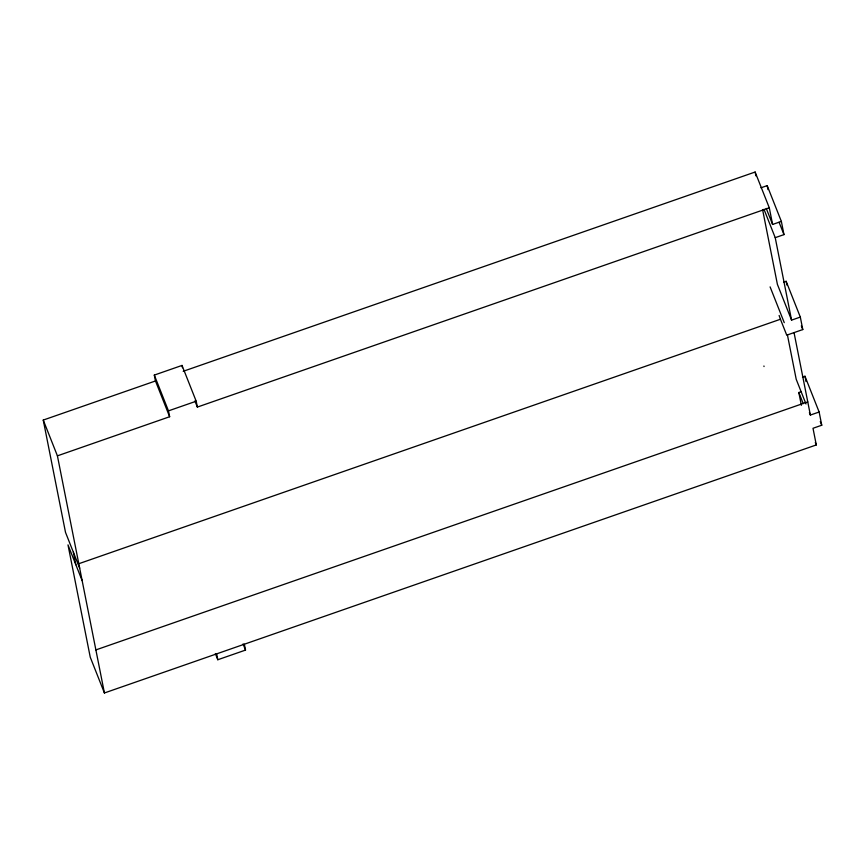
<?xml version="1.0" encoding="UTF-8"?>
<svg xmlns="http://www.w3.org/2000/svg" width="865" height="865" viewBox="0 0 865 865"><rect width="100%" height="100%" fill="white"/><g stroke="black" fill="none" stroke-linecap="round" stroke-linejoin="round"><path stroke-width="1.3" d="M802.461 377.108L804.969 376.243L819.133 412.01L821.75 425.234L813.003 428.283L816.301 444.934L104.416 692.973L57.414 455.844L169.637 416.735L155.473 380.968L154.305 375.086L182.028 365.43L196.193 401.209L197.361 407.08L769.299 207.805L755.134 172.027L183.196 371.301M79.677 568.164L65.513 532.386L43.25 420.066L155.473 380.968M760.941 187.802L767.19 185.629L781.355 221.408L783.971 234.62L775.224 237.67L791.562 320.126L800.32 317.077L786.144 281.298L783.647 282.174M169.637 416.735L168.47 410.864L196.193 401.209M766.249 208.411L772.596 224.457L781.355 221.408M78.401 563.861L780.446 319.25L786.739 335.155L802.785 329.565L800.32 317.077M801.368 405.317L798.827 392.505L801.336 391.64M95.874 649.918L807.769 401.879M809.402 412.594L810.375 415.059L819.133 412.01M215.363 653.583L217.796 659.746L245.519 650.091L244.352 644.22M779.084 222.283L783.971 234.62M763.99 209.298L775.224 237.67M801.325 325.867L802.785 329.565M791.562 320.126L777.397 284.347L762.627 209.806M770.099 286.888L784.263 322.667M820.279 421.536L821.75 425.234M805.985 403.966L796.211 379.292L787.377 334.69M798.827 392.505L803.228 403.609M815.317 442.469L816.301 444.934M194.917 400.917L197.361 407.08M154.305 375.086L168.47 410.864M243.076 643.917L245.519 650.091M43.25 420.066L57.414 455.844M82.153 580.653L67.989 544.874L90.252 657.195L104.416 692.973M779.116 315.476L780.446 319.25M767.19 185.629L767.979 189.597M786.144 281.298L786.89 285.05M804.969 376.243L806.018 381.53M769.299 207.805L772.596 224.457M794.038 332.614L810.375 415.059M755.134 172.027L755.902 175.865M763.925 365.992L764.033 366.544M182.028 365.43L182.493 367.776M216.639 653.875L217.796 659.746M73.384 552.259L75.85 564.748"/></g></svg>
